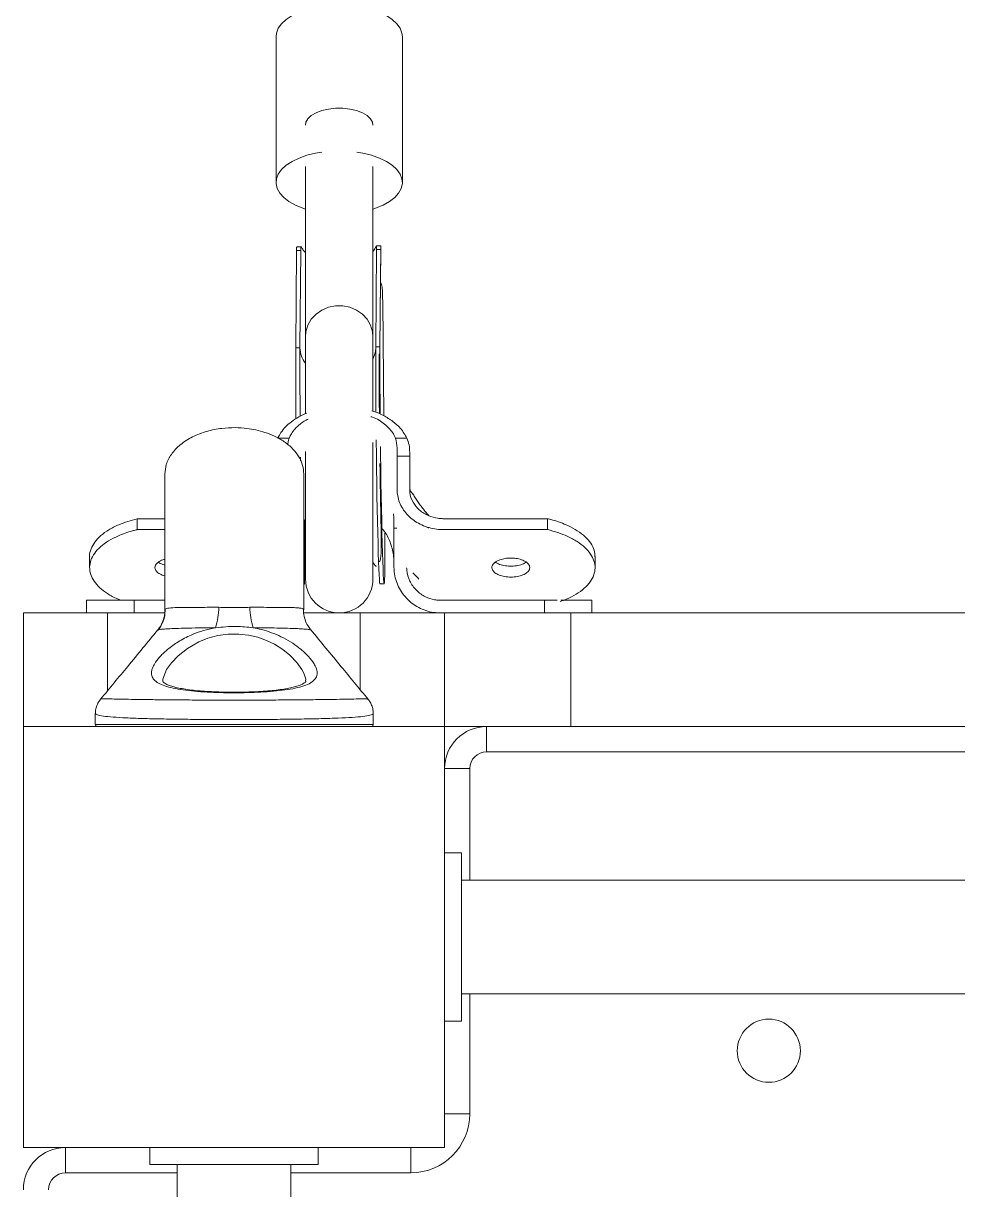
# Model space of a CAD drawing. Header units: millimetres. Extents: x -8092 to 6423, y -6886 to 5604.
# Drawn here: x -520.4 to -298.6, y 2302.2 to 2579.3 of the extents above; entities that cross this region are included whole.
import ezdxf

# ---------------------------------------------------------------- set-up
doc = ezdxf.new("R2010")
doc.units = ezdxf.units.MM
doc.layers.add('DIKOM_ОБЪЕКТ', color=7, linetype='Continuous')

msp = doc.modelspace()

# ---------------------------------------------------------------- linework, layer by layer
at = {"layer": 'DIKOM_ОБЪЕКТ', "color": 7, "linetype": 'Continuous', "lineweight": 15}
for p, q in [((-460.405, 2576.088), (-460.405, 2541.477)), ((-430.405, 2541.477), (-430.405, 2576.088)), ((-453.405, 2545.257), (-453.405, 2504.839)), ((-437.405, 2504.839), (-437.405, 2545.257)), ((-455.725, 2502.166), (-455.54, 2525.292)), ((-454.54, 2525.305), (-455.54, 2525.292)), ((-454.462, 2526.2), (-455.461, 2526.188)), ((-454.725, 2502.179), (-454.54, 2525.305)), ((-436.728, 2502.412), (-436.544, 2525.537)), ((-435.554, 2526.445), (-436.568, 2526.432)), ((-435.544, 2525.55), (-436.544, 2525.537)), ((-435.729, 2502.425), (-435.544, 2525.55)), ((-435.727, 2502.219), (-435.535, 2526.21)), ((-434.783, 2486.029), (-435.078, 2513.021)), ((-453.405, 2504.839), (-453.405, 2486.609)), ((-437.405, 2487.174), (-437.405, 2504.839)), ((-454.725, 2502.179), (-455.725, 2502.166)), ((-436.731, 2502.05), (-436.886, 2500.913)), ((-435.729, 2502.425), (-436.728, 2502.412)), ((-435.727, 2502.219), (-435.729, 2502.425)), ((-459.991, 2480.72), (-457.273, 2480.72)), ((-437.405, 2447.232), (-437.405, 2479.722)), ((-432.044, 2480.72), (-429.326, 2480.72)), ((-453.405, 2477.546), (-453.405, 2447.232)), ((-454.568, 2475.345), (-454.581, 2476.257)), ((-431.659, 2476.441), (-431.659, 2469.399)), ((-428.659, 2476.441), (-431.659, 2476.441)), ((-428.659, 2469.399), (-428.659, 2476.441)), ((-431.659, 2469.399), (-431.659, 2468.533)), ((-428.659, 2468.533), (-428.659, 2469.399)), ((-493.376, 2459.016), (-493.376, 2461.611)), ((-493.376, 2461.611), (-486.812, 2461.611)), ((-453.812, 2461.095), (-453.405, 2461.395)), ((-395.941, 2461.611), (-420.644, 2461.611)), ((-395.941, 2459.016), (-395.941, 2461.611)), ((-486.812, 2459.016), (-493.376, 2459.016)), ((-432.405, 2459.371), (-432.405, 2451.232)), ((-431.698, 2459.371), (-432.405, 2459.371)), ((-420.659, 2459.016), (-395.941, 2459.016)), ((-504.658, 2452.588), (-504.658, 2449.992)), ((-384.659, 2449.992), (-384.659, 2452.588)), ((-432.405, 2451.232), (-432.405, 2450.232)), ((-435.74, 2446.103), (-434.74, 2446.116)), ((-500.127, 2442.233), (-505.405, 2442.233)), ((-505.405, 2442.233), (-505.405, 2439.233)), ((-497.252, 2442.233), (-499.771, 2442.232)), ((-496.91, 2442.232), (-498.182, 2442.232)), ((-494.123, 2439.233), (-494.123, 2442.233)), ((-494.123, 2442.233), (-486.812, 2442.233)), ((-487.801, 2442.233), (-489.358, 2442.233)), ((-396.687, 2442.233), (-421.391, 2442.233)), ((-401.174, 2442.233), (-402.726, 2442.233)), ((-396.687, 2439.233), (-396.687, 2442.233)), ((-392.094, 2442.233), (-385.426, 2442.233)), ((-385.405, 2439.233), (-385.405, 2442.233)), ((-520.405, 2412.233), (-520.405, 2439.233)), ((-500.405, 2439.233), (-520.405, 2439.233)), ((-486.8, 2439.233), (-500.405, 2439.233)), ((-500.405, 2420.745), (-500.405, 2439.233)), ((-453.936, 2439.994), (-453.933, 2439.951)), ((-440.405, 2439.233), (-453.859, 2439.233)), ((-420.405, 2439.233), (-440.405, 2439.233)), ((-440.405, 2420.979), (-440.405, 2439.233)), ((-420.405, 2412.233), (-420.405, 2439.233)), ((-390.405, 2439.233), (-420.405, 2439.233)), ((-390.405, 2412.233), (-390.405, 2439.233)), ((249.595, 2439.233), (-390.405, 2439.233)), ((-452.219, 2435.198), (-452.261, 2435.208)), ((-503.312, 2415.358), (-503.312, 2412.733)), ((-437.312, 2412.733), (-437.312, 2415.362)), ((-437.312, 2415.362), (-437.312, 2415.362)), ((-520.405, 2412.233), (-520.405, 2312.232)), ((-420.405, 2412.233), (-520.405, 2412.233)), ((-503.312, 2412.733), (-470.312, 2412.733)), ((-470.312, 2412.733), (-437.312, 2412.733)), ((-390.405, 2412.233), (-420.405, 2412.233)), ((-420.405, 2312.232), (-420.405, 2412.233)), ((-410.405, 2406.233), (-410.405, 2412.233)), ((249.595, 2412.233), (-390.405, 2412.233)), ((269.595, 2406.233), (-410.405, 2406.233)), ((-414.405, 2402.233), (-420.405, 2402.233)), ((-414.405, 2402.233), (-414.405, 2375.733)), ((-420.405, 2382.233), (-416.405, 2382.233)), ((-416.405, 2342.232), (-416.405, 2382.233)), ((275.595, 2375.733), (-416.405, 2375.733)), ((275.595, 2375.732), (-416.405, 2375.732)), ((-416.405, 2348.732), (275.595, 2348.732)), ((-414.405, 2348.732), (-414.405, 2320.233)), ((-420.405, 2342.232), (-416.405, 2342.232)), ((-414.405, 2320.233), (-420.405, 2320.233)), ((-520.405, 2312.232), (-420.405, 2312.232)), ((-510.405, 2306.232), (-510.405, 2312.232)), ((-490.405, 2312.232), (-490.405, 2308.232)), ((-450.405, 2312.232), (-450.405, 2308.232)), ((-428.405, 2306.232), (-428.405, 2312.232)), ((-490.405, 2308.232), (-450.405, 2308.232)), ((-483.905, 2308.232), (-483.905, 1616.232)), ((-456.905, 1616.232), (-456.905, 2308.232)), ((-483.905, 2306.232), (-510.405, 2306.232)), ((-428.405, 2306.232), (-456.905, 2306.232))]:
    msp.add_line(p, q, dxfattribs=at)
at = {"layer": 'DIKOM_ОБЪЕКТ', "color": 7, "linetype": 'Continuous', "lineweight": 15, "flags": 128}
for points in [[(-460.405, 2576.088), (-460.306, 2576.951), (-459.869, 2578.081), (-459.093, 2579.164), (-457.996, 2580.176), (-456.603, 2581.091), (-454.949, 2581.89), (-453.07, 2582.552), (-451.012, 2583.063), (-448.823, 2583.41), (-446.553, 2583.586), (-444.257, 2583.586), (-441.987, 2583.41), (-439.798, 2583.063), (-437.74, 2582.552), (-435.862, 2581.89), (-434.207, 2581.091), (-432.815, 2580.176), (-431.718, 2579.164), (-430.941, 2578.081), (-430.504, 2576.951), (-430.405, 2576.088)], [(-453.405, 2555.107), (-453.3, 2555.756), (-452.837, 2556.591), (-452.027, 2557.357), (-450.907, 2558.019), (-449.53, 2558.543), (-447.96, 2558.907), (-446.27, 2559.094), (-444.54, 2559.094), (-442.851, 2558.907), (-441.281, 2558.543), (-439.904, 2558.019), (-438.784, 2557.357), (-437.973, 2556.591), (-437.511, 2555.756), (-437.405, 2555.107)], [(-453.405, 2535.117), (-454.035, 2535.327), (-455.807, 2536.06), (-457.335, 2536.919), (-458.583, 2537.885), (-459.522, 2538.936), (-460.131, 2540.046), (-460.394, 2541.189), (-460.306, 2542.34), (-459.869, 2543.47), (-459.093, 2544.553), (-457.996, 2545.565), (-456.603, 2546.48), (-454.949, 2547.279), (-453.07, 2547.941), (-451.012, 2548.452), (-449.553, 2548.704)], [(-441.257, 2548.704), (-439.798, 2548.452), (-437.74, 2547.941), (-435.862, 2547.279), (-434.207, 2546.48), (-432.815, 2545.565), (-431.718, 2544.553), (-430.941, 2543.47), (-430.504, 2542.34), (-430.416, 2541.189), (-430.68, 2540.046), (-431.288, 2538.936), (-432.227, 2537.885), (-433.476, 2536.919), (-435.004, 2536.06), (-436.775, 2535.327), (-437.405, 2535.117)], [(-453.405, 2504.839), (-453.3, 2506.03), (-452.837, 2507.564), (-452.027, 2508.97), (-450.907, 2510.183), (-449.53, 2511.146), (-447.96, 2511.815), (-446.27, 2512.157), (-444.54, 2512.157), (-442.851, 2511.815), (-441.281, 2511.146), (-439.904, 2510.183), (-438.784, 2508.97), (-437.973, 2507.564), (-437.511, 2506.03), (-437.405, 2504.839)], [(-455.681, 2485.411), (-455.69, 2486.37), (-455.712, 2489.473), (-455.729, 2492.431), (-455.738, 2495.21), (-455.741, 2497.778), (-455.736, 2500.106), (-455.725, 2502.166)], [(-454.686, 2485.972), (-454.69, 2486.383), (-454.713, 2489.486), (-454.729, 2492.444), (-454.738, 2495.223), (-454.741, 2497.791), (-454.736, 2500.119), (-454.725, 2502.179)], [(-436.696, 2486.911), (-436.716, 2489.719), (-436.732, 2492.677), (-436.742, 2495.456), (-436.744, 2498.024), (-436.74, 2500.351), (-436.728, 2502.412)], [(-435.692, 2486.486), (-435.693, 2486.629), (-435.716, 2489.732), (-435.732, 2492.69), (-435.742, 2495.469), (-435.744, 2498.037), (-435.74, 2500.364), (-435.729, 2502.425)], [(-436.886, 2500.913), (-436.89, 2500.898), (-437.405, 2499.507)], [(-435.74, 2446.103), (-435.768, 2446.158), (-435.82, 2446.534), (-435.877, 2447.26), (-435.937, 2448.33), (-435.999, 2449.73), (-436.062, 2451.445), (-436.127, 2453.454), (-436.191, 2455.736), (-436.256, 2458.263), (-436.318, 2461.006), (-436.379, 2463.934), (-436.437, 2467.014), (-436.492, 2470.209), (-436.542, 2473.483), (-436.588, 2476.799), (-436.629, 2480.119), (-436.631, 2480.331)], [(-434.539, 2458.195), (-434.539, 2457.982), (-434.538, 2455.481), (-434.545, 2453.229), (-434.558, 2451.251), (-434.578, 2449.571), (-434.604, 2448.207), (-434.637, 2447.175), (-434.675, 2446.487), (-434.719, 2446.151), (-434.768, 2446.171), (-434.821, 2446.546), (-434.877, 2447.273), (-434.937, 2448.343), (-434.999, 2449.743), (-435.062, 2451.458), (-435.127, 2453.468), (-435.192, 2455.749), (-435.256, 2458.275), (-435.318, 2461.019), (-435.379, 2463.947), (-435.437, 2467.026), (-435.492, 2470.222), (-435.542, 2473.496), (-435.588, 2476.812), (-435.613, 2478.736)], [(-453.546, 2461.255), (-453.542, 2460.457), (-453.535, 2457.736), (-453.534, 2455.235), (-453.541, 2452.983), (-453.554, 2451.005), (-453.574, 2449.325), (-453.601, 2447.961), (-453.633, 2446.929), (-453.672, 2446.241), (-453.716, 2445.905), (-453.764, 2445.925), (-453.81, 2446.234)], [(-453.374, 2423.118), (-453.342, 2423.528), (-453.771, 2424.937), (-454.248, 2425.826), (-455.464, 2427.484), (-457.124, 2429.177), (-458.799, 2430.524), (-460.756, 2431.766), (-462.658, 2432.691), (-464.749, 2433.438), (-466.925, 2433.942), (-469.2, 2434.203), (-471.747, 2434.18), (-474.241, 2433.84), (-476.6, 2433.206), (-478.764, 2432.332), (-481.454, 2430.781), (-483.665, 2429.024), (-485.252, 2427.372), (-486.416, 2425.758), (-487.284, 2423.523), (-487.284, 2423.523)]]:
    msp.add_lwpolyline(points, dxfattribs=at)
at = {"layer": 'DIKOM_ОБЪЕКТ', "color": 7, "linetype": 'Continuous', "lineweight": 15}
msp.add_circle((-343.405, 2335.232), 7.5, dxfattribs=at)
for centre, radius, start, end in [((-448.381, 2502.402), 6.348, 182.01832, 217.67889), ((-445.405, 2447.232), 8, 180, 0), ((-493.749, 2441.174), 19.762, 343.91502, 358.21253), ((-446.904, 2441.179), 19.732, 181.80057, 196.12347), ((-502.812, 2412.732), 0.5, 180, 270), ((-437.812, 2412.732), 0.5, 270, 0), ((-410.405, 2402.232), 10, 90, 180), ((-410.405, 2402.232), 4, 90, 180), ((-428.405, 2320.232), 14, 270, 0), ((-510.405, 2302.232), 10, 90, 180), ((-510.405, 2302.232), 4, 90, 180)]:
    msp.add_arc(centre, radius, start, end, dxfattribs=at)
for points, knots in [([(-455.54, 2525.292), (-455.54, 2525.579), (-455.54, 2526.098), (-455.485, 2526.13), (-455.46, 2526.144)], [0, 0, 0, 0, 0.5535995, 1, 1, 1, 1]), ([(-453.405, 2524.722), (-453.532, 2524.886), (-453.935, 2525.406), (-454.277, 2525.997), (-454.485, 2526.279), (-454.532, 2526.082), (-454.537, 2525.562), (-454.54, 2525.305)], [0, 0, 0, 0, 0.1070565, 0.3398836, 0.5580705, 0.781169, 1, 1, 1, 1]), ([(-436.544, 2525.537), (-436.539, 2525.812), (-436.531, 2526.362), (-436.543, 2526.513), (-436.741, 2526.125), (-437.042, 2525.534), (-437.346, 2525.107), (-437.405, 2525.024)], [0, 0, 0, 0, 0.24101521, 0.4821118, 0.71994799, 0.94604727, 1, 1, 1, 1]), ([(-435.554, 2526.443), (-435.546, 2526.4), (-435.529, 2526.318), (-435.539, 2525.798), (-435.544, 2525.55)], [0, 0, 0, 0, 0.52497, 1, 1, 1, 1]), ([(-435.078, 2513.021), (-435.083, 2513.586), (-435.094, 2514.716), (-435.173, 2516.283), (-435.308, 2517.357), (-435.542, 2517.705), (-435.603, 2517.795)], [0, 0, 0, 0, 0.3001459, 0.600405, 0.8973545, 1, 1, 1, 1]), ([(-435.867, 2486.514), (-435.874, 2487.299), (-435.89, 2489.196), (-435.905, 2492.073), (-435.915, 2495.184), (-435.916, 2498.197), (-435.907, 2499.892), (-435.902, 2500.765)], [0, 0, 0, 0, 0.1369351, 0.331107, 0.5396868, 0.762655, 1, 1, 1, 1]), ([(-459.991, 2480.72), (-459.821, 2481.059), (-459.161, 2482.371), (-457.634, 2484.042), (-455.493, 2485.535), (-454.098, 2486.325), (-453.236, 2486.634), (-453.071, 2486.693)], [0, 0, 0, 0, 0.1333155, 0.5166934, 0.7326133, 0.948642, 1, 1, 1, 1]), ([(-452.789, 2485.229), (-452.934, 2485.164), (-453.787, 2484.78), (-455.343, 2483.607), (-456.681, 2482.091), (-457.161, 2480.981), (-457.273, 2480.72)], [0, 0, 0, 0, 0.0666667, 0.3931977, 0.8576179, 1, 1, 1, 1]), ([(-432.044, 2480.72), (-432.253, 2481.172), (-432.823, 2482.405), (-434.633, 2484.163), (-436.492, 2485.45), (-437.754, 2485.798), (-437.889, 2485.836)], [0, 0, 0, 0, 0.2048525, 0.5594488, 0.9526506, 1, 1, 1, 1]), ([(-437.664, 2487.219), (-437.52, 2487.179), (-436.535, 2486.911), (-434.806, 2486.107), (-432.617, 2484.767), (-430.613, 2482.982), (-429.778, 2481.514), (-429.326, 2480.72)], [0, 0, 0, 0, 0.03748888, 0.25606655, 0.49011541, 0.72396239, 1, 1, 1, 1]), ([(-453.812, 2472.232), (-453.867, 2472.907), (-453.983, 2474.325), (-454.928, 2476.388), (-456.428, 2478.308), (-458.415, 2479.947), (-460.664, 2481.223), (-462.942, 2482.121), (-465.161, 2482.719), (-467.506, 2483.114), (-470.226, 2483.292), (-473.413, 2483.117), (-476.853, 2482.436), (-480.213, 2481.165), (-483.132, 2479.334), (-485.278, 2477.09), (-486.583, 2474.664), (-486.74, 2473.003), (-486.812, 2472.232)], [0, 0, 0, 0, 0.0463336, 0.0973755, 0.1534103, 0.2131333, 0.2735552, 0.3308293, 0.3813376, 0.4315809, 0.4944341, 0.5687132, 0.6508229, 0.7350014, 0.8148913, 0.8859752, 0.9471371, 1, 1, 1, 1]), ([(-457.273, 2480.72), (-457.296, 2480.657), (-457.412, 2480.344), (-457.568, 2479.835), (-457.583, 2479.357), (-457.59, 2479.157)], [0, 0, 0, 0, 0.1267788, 0.6347299, 1, 1, 1, 1]), ([(-431.659, 2476.441), (-431.658, 2476.514), (-431.658, 2476.881), (-431.663, 2477.532), (-431.627, 2478.929), (-431.866, 2479.956), (-432.044, 2480.72)], [0, 0, 0, 0, 0.0484288, 0.2422516, 0.4360781, 1, 1, 1, 1]), ([(-429.326, 2480.72), (-429.131, 2480.203), (-428.734, 2479.151), (-428.684, 2477.969), (-428.659, 2477.368)], [0, 0, 0, 0, 0.4916046, 1, 1, 1, 1]), ([(-428.659, 2477.365), (-428.659, 2477.287), (-428.659, 2476.982), (-428.659, 2476.672), (-428.659, 2476.441)], [0, 0, 0, 0, 0.2563692, 1, 1, 1, 1]), ([(-435.879, 2451.405), (-435.852, 2451.409), (-435.752, 2451.423), (-435.629, 2451.846), (-435.478, 2452.764), (-435.414, 2454.531), (-435.408, 2456.726), (-435.448, 2459.247), (-435.514, 2461.96), (-435.587, 2465.609), (-435.65, 2469.173), (-435.703, 2472.539), (-435.724, 2473.947), (-435.735, 2474.688)], [0, 0, 0, 0, 0.0226941, 0.0837534, 0.2020004, 0.3145047, 0.4205026, 0.5193674, 0.6126447, 0.7034821, 0.8777283, 0.9356682, 1, 1, 1, 1]), ([(-486.812, 2472.232), (-486.812, 2472.153), (-486.812, 2472), (-486.812, 2470.856), (-486.812, 2469.248), (-486.812, 2467.299), (-486.812, 2465.176), (-486.812, 2463), (-486.812, 2460.879), (-486.812, 2458.886), (-486.812, 2457.075), (-486.812, 2455.319), (-486.812, 2453.356), (-486.812, 2450.556), (-486.812, 2446.587), (-486.812, 2442.882), (-486.812, 2440.433), (-486.812, 2439.949)], [0, 0, 0, 0, 0.1166721, 0.2239525, 0.320995, 0.4076134, 0.4839824, 0.5505597, 0.6080092, 0.6569859, 0.6981211, 0.7322405, 0.7704945, 0.8180802, 0.8934738, 0.9789775, 1, 1, 1, 1]), ([(-453.812, 2439.952), (-453.812, 2440.434), (-453.812, 2442.883), (-453.812, 2446.588), (-453.812, 2450.819), (-453.812, 2453.971), (-453.812, 2456.536), (-453.812, 2458.723), (-453.812, 2460.879), (-453.812, 2463), (-453.812, 2465.176), (-453.812, 2467.299), (-453.812, 2469.248), (-453.812, 2470.856), (-453.812, 2472), (-453.812, 2472.153), (-453.812, 2472.232)], [0, 0, 0, 0, 0.0209888, 0.1064965, 0.1818936, 0.2433277, 0.2897711, 0.3429833, 0.3919623, 0.4494145, 0.5159949, 0.5923675, 0.6789899, 0.776037, 0.8833225, 1, 1, 1, 1]), ([(-431.659, 2468.533), (-431.658, 2468.46), (-431.655, 2468.092), (-431.537, 2466.661), (-430.738, 2464.283), (-428.542, 2461.637), (-425.461, 2459.773), (-422.659, 2459.071), (-421.042, 2459.026), (-420.659, 2459.016)], [0, 0, 0, 0, 0.0148136, 0.0741094, 0.288784, 0.5034581, 0.7180395, 0.9330871, 1, 1, 1, 1]), ([(-420.644, 2461.611), (-420.736, 2461.612), (-421.198, 2461.615), (-422.403, 2461.726), (-424.342, 2462.263), (-426.447, 2463.564), (-428.015, 2465.5), (-428.61, 2467.267), (-428.649, 2468.287), (-428.659, 2468.533)], [0, 0, 0, 0, 0.02208202, 0.11061967, 0.2890144, 0.50289031, 0.71772005, 0.93183868, 1, 1, 1, 1]), ([(-424.085, 2462.333), (-424.097, 2462.345), (-424.132, 2462.381), (-424.254, 2462.505), (-424.45, 2462.713), (-424.859, 2463.174), (-425.451, 2463.885), (-426.392, 2465.115), (-427.194, 2466.427), (-427.921, 2467.481), (-428.334, 2467.999), (-428.5, 2468.301), (-428.559, 2468.439), (-428.584, 2468.496), (-428.6, 2468.521), (-428.612, 2468.536), (-428.622, 2468.546), (-428.623, 2468.537), (-428.623, 2468.535)], [0, 0, 0, 0, 0.0106383, 0.0321149, 0.0780044, 0.1308877, 0.2672969, 0.4218426, 0.7120528, 0.842071, 0.9205504, 0.9573956, 0.9707089, 0.9806226, 0.9847434, 0.9887655, 0.9976603, 1, 1, 1, 1]), ([(-504.638, 2452.589), (-504.644, 2452.634), (-504.737, 2453.249), (-504.381, 2454.424), (-503.526, 2456.067), (-502.09, 2457.599), (-500.153, 2458.996), (-497.381, 2460.45), (-494.883, 2461.175), (-493.376, 2461.611)], [0, 0, 0, 0, 0.0122286, 0.1650876, 0.313635, 0.4664969, 0.6150445, 0.7679004, 1, 1, 1, 1]), ([(-432.405, 2459.371), (-432.405, 2459.456), (-432.405, 2459.881), (-432.415, 2460.644), (-432.37, 2461.687), (-432.486, 2462.372), (-432.545, 2462.725)], [0, 0, 0, 0, 0.0754795, 0.3777041, 0.679871, 1, 1, 1, 1]), ([(-395.941, 2461.611), (-395.858, 2461.591), (-395.444, 2461.489), (-393.728, 2461.027), (-391.314, 2460.142), (-388.777, 2458.759), (-386.94, 2457.342), (-385.605, 2455.776), (-384.793, 2454.179), (-384.716, 2453.097), (-384.679, 2452.587)], [0, 0, 0, 0, 0.0123764, 0.06189, 0.2611062, 0.4096059, 0.5624156, 0.7109171, 0.8637219, 1, 1, 1, 1]), ([(-493.376, 2459.016), (-493.453, 2458.997), (-493.834, 2458.903), (-495.415, 2458.481), (-497.728, 2457.658), (-500.247, 2456.349), (-502.147, 2454.954), (-503.566, 2453.404), (-504.437, 2451.772), (-504.753, 2450.074), (-504.498, 2448.389), (-503.674, 2446.736), (-502.325, 2445.186), (-500.44, 2443.771), (-498.709, 2442.787), (-497.526, 2442.337), (-497.251, 2442.232)], [0, 0, 0, 0, 0.0063536, 0.0317766, 0.1339727, 0.2167936, 0.3020144, 0.3848349, 0.4700564, 0.5528746, 0.6380967, 0.7209155, 0.8061378, 0.8889576, 0.9741785, 1, 1, 1, 1]), ([(-435.457, 2459.482), (-435.207, 2459.212), (-434.292, 2458.22), (-433.226, 2456.037), (-432.536, 2453.555), (-432.408, 2451.9), (-432.405, 2451.287), (-432.405, 2451.219)], [0, 0, 0, 0, 0.122341, 0.4489702, 0.7956592, 0.9771055, 1, 1, 1, 1]), ([(-425.526, 2459.998), (-424.989, 2459.756), (-424.315, 2459.452), (-424.162, 2459.451), (-424.131, 2459.45)], [0, 0, 0, 0, 0.7977505, 1, 1, 1, 1]), ([(-392.913, 2441.941), (-392.421, 2442.106), (-391.007, 2442.579), (-389.084, 2443.645), (-387.166, 2445.028), (-385.752, 2446.581), (-384.879, 2448.212), (-384.564, 2449.91), (-384.819, 2451.595), (-385.643, 2453.249), (-386.996, 2454.796), (-388.864, 2456.221), (-391.049, 2457.39), (-393.43, 2458.34), (-395.098, 2458.789), (-395.941, 2459.016)], [0, 0, 0, 0, 0.04301, 0.1237583, 0.206847, 0.287594, 0.3706819, 0.4514294, 0.534519, 0.6152669, 0.6983561, 0.7791033, 0.862192, 0.9304003, 1, 1, 1, 1]), ([(-486.812, 2451.94), (-486.972, 2451.904), (-487.595, 2451.766), (-488.405, 2451.301), (-489.077, 2450.616), (-489.235, 2449.844), (-488.878, 2449.097), (-488.065, 2448.437), (-487.228, 2448.154), (-486.812, 2448.013)], [0, 0, 0, 0, 0.05469131, 0.21261093, 0.37052234, 0.52844061, 0.68634579, 0.84425899, 1, 1, 1, 1]), ([(-404.659, 2452.249), (-404.743, 2452.248), (-405.17, 2452.245), (-406.096, 2452.165), (-407.333, 2451.865), (-408.415, 2451.313), (-409.074, 2450.613), (-409.235, 2449.846), (-408.881, 2449.095), (-408.05, 2448.447), (-406.837, 2447.973), (-405.378, 2447.724), (-403.838, 2447.729), (-402.391, 2447.992), (-401.199, 2448.482), (-400.397, 2449.141), (-400.076, 2449.897), (-400.272, 2450.662), (-400.962, 2451.353), (-402.068, 2451.886), (-403.366, 2452.197), (-404.264, 2452.233), (-404.659, 2452.249)], [0, 0, 0, 0, 0.0090578, 0.0455085, 0.0991882, 0.1528705, 0.2065548, 0.2602337, 0.3139173, 0.3675994, 0.4212826, 0.4749637, 0.5286455, 0.5823268, 0.6360096, 0.6896898, 0.7433725, 0.7970547, 0.850741, 0.904423, 0.9581051, 1, 1, 1, 1]), ([(-486.812, 2450.621), (-486.868, 2450.632), (-487.396, 2450.731), (-487.95, 2450.979), (-488.248, 2451.253), (-488.305, 2451.306)], [0, 0, 0, 0, 0.08821, 0.8243722, 1, 1, 1, 1]), ([(-437.405, 2451.227), (-437.298, 2451.081), (-436.917, 2450.559), (-436.711, 2450.288), (-436.593, 2450.305), (-436.537, 2450.313)], [0, 0, 0, 0, 0.1696479, 0.6063713, 1, 1, 1, 1]), ([(-432.405, 2450.232), (-432.405, 2450.147), (-432.401, 2449.722), (-432.284, 2448.069), (-431.484, 2445.321), (-429.289, 2442.262), (-426.208, 2440.108), (-423.406, 2439.297), (-421.789, 2439.245), (-421.405, 2439.233)], [0, 0, 0, 0, 0.0148125, 0.0741052, 0.2887762, 0.5034563, 0.7180416, 0.9330871, 1, 1, 1, 1]), ([(-421.391, 2442.233), (-421.483, 2442.233), (-421.945, 2442.238), (-423.15, 2442.364), (-425.088, 2442.986), (-427.195, 2444.49), (-428.757, 2446.727), (-429.341, 2448.675), (-429.383, 2449.759), (-429.39, 2449.95)], [0, 0, 0, 0, 0.022595, 0.1131772, 0.2957034, 0.5145123, 0.7343027, 0.9533818, 1, 1, 1, 1]), ([(-401.02, 2451.315), (-401.141, 2451.216), (-401.526, 2450.9), (-402.597, 2450.542), (-404.047, 2450.307), (-405.598, 2450.335), (-407.003, 2450.628), (-407.951, 2450.98), (-408.248, 2451.255), (-408.305, 2451.308)], [0, 0, 0, 0, 0.0804555, 0.2559985, 0.4315418, 0.6070879, 0.7826314, 0.9581788, 1, 1, 1, 1]), ([(-426.463, 2447.277), (-426.783, 2447.607), (-427.263, 2448.101), (-427.733, 2448.572), (-427.89, 2448.729)], [0, 0, 0, 0, 0.665914, 1, 1, 1, 1]), ([(-505.384, 2442.233), (-505.391, 2442.233), (-505.483, 2442.233), (-505.127, 2442.233), (-504.273, 2442.232), (-502.837, 2442.232), (-500.9, 2442.232), (-498.127, 2442.232), (-495.629, 2442.232), (-494.123, 2442.233)], [0, 0, 0, 0, 0.0122964, 0.1651419, 0.313683, 0.4665299, 0.6150706, 0.7679178, 1, 1, 1, 1]), ([(-497.132, 2442.233), (-497.748, 2442.233), (-498.96, 2442.232), (-499.742, 2442.232), (-500.127, 2442.233)], [0, 0, 0, 0, 0.5079484, 1, 1, 1, 1]), ([(-396.687, 2442.233), (-396.605, 2442.233), (-396.191, 2442.233), (-395.12, 2442.233), (-394.253, 2442.232), (-393.675, 2442.232)], [0, 0, 0, 0, 0.0768765, 0.3844917, 1, 1, 1, 1]), ([(-392.793, 2442.232), (-392.479, 2442.232), (-391.255, 2442.232), (-389.545, 2442.232), (-387.681, 2442.232), (-386.353, 2442.232), (-385.54, 2442.233), (-385.462, 2442.233), (-385.426, 2442.233)], [0, 0, 0, 0, 0.0648963, 0.2528478, 0.4462524, 0.6342037, 0.8276058, 1, 1, 1, 1]), ([(-388.509, 2442.232), (-389.423, 2442.232), (-390.618, 2442.232), (-391.814, 2442.232), (-392.095, 2442.232)], [0, 0, 0, 0, 0.764981, 1, 1, 1, 1]), ([(-503.149, 2439.233), (-503.53, 2439.233), (-504.421, 2439.233), (-505.133, 2439.233), (-505.488, 2439.233), (-505.395, 2439.233), (-505.389, 2439.233)], [0, 0, 0, 0, 0.268828, 0.6291879, 0.979397, 1, 1, 1, 1]), ([(-486.779, 2440.003), (-486.788, 2439.603), (-486.807, 2438.679), (-487.222, 2437.28), (-487.812, 2436.049), (-488.295, 2435.459), (-488.488, 2435.224)], [0, 0, 0, 0, 0.2292939, 0.52889221, 0.81277028, 1, 1, 1, 1]), ([(-486.758, 2439.935), (-486.767, 2439.494), (-486.786, 2438.544), (-487.183, 2437.181), (-487.753, 2435.99), (-488.202, 2435.422), (-488.405, 2435.166)], [0, 0, 0, 0, 0.2408847, 0.5188735, 0.7822161, 1, 1, 1, 1]), ([(-486.744, 2439.933), (-486.726, 2440.035), (-486.684, 2440.263), (-485.427, 2440.452), (-483.542, 2440.517), (-481.382, 2440.538), (-479.222, 2440.547), (-476.752, 2440.554), (-474.915, 2440.557), (-473.996, 2440.558)], [0, 0, 0, 0, 0.1244018, 0.2793045, 0.4648459, 0.58566, 0.7065839, 0.8532439, 1, 1, 1, 1]), ([(-473.996, 2440.558), (-472.787, 2440.535), (-470.33, 2440.489), (-467.873, 2440.535), (-466.626, 2440.559)], [0, 0, 0, 0, 0.4924383, 1, 1, 1, 1]), ([(-466.626, 2440.559), (-465.727, 2440.558), (-463.958, 2440.555), (-461.444, 2440.549), (-459.422, 2440.54), (-457.74, 2440.524), (-456.382, 2440.498), (-455.208, 2440.441), (-454.401, 2440.332), (-453.875, 2440.195), (-453.918, 2440.054), (-453.936, 2439.994)], [0, 0, 0, 0, 0.1468286, 0.2888268, 0.4306969, 0.5172892, 0.6270552, 0.7366992, 0.8332728, 0.9297371, 1, 1, 1, 1]), ([(-452.188, 2435.269), (-452.426, 2435.57), (-452.971, 2436.258), (-453.559, 2437.626), (-453.887, 2438.947), (-453.874, 2439.73), (-453.87, 2439.995)], [0, 0, 0, 0, 0.23761, 0.543707, 0.845063, 1, 1, 1, 1]), ([(-453.835, 2439.937), (-453.825, 2439.942), (-453.806, 2439.952), (-453.82, 2439.959), (-453.826, 2439.962)], [0, 0, 0, 0, 0.563812, 1, 1, 1, 1]), ([(-393.815, 2439.233), (-393.945, 2439.233), (-394.82, 2439.233), (-395.828, 2439.233), (-396.687, 2439.233)], [0, 0, 0, 0, 0.14787414, 1, 1, 1, 1]), ([(-488.478, 2435.2), (-490.832, 2432.338), (-495.221, 2427.002), (-499.902, 2421.35), (-502.073, 2418.73)], [0, 0, 0, 0, 0.53632, 1, 1, 1, 1]), ([(-465.859, 2435.699), (-465.192, 2435.568), (-463.67, 2435.267), (-461.429, 2434.556), (-459.098, 2433.57), (-456.906, 2432.355), (-454.813, 2430.889), (-452.983, 2429.256), (-451.775, 2427.815), (-450.968, 2426.479), (-450.557, 2425.259), (-450.698, 2424.045), (-451.472, 2423.023), (-452.818, 2422.219), (-454.688, 2421.583), (-456.939, 2421.105), (-459.574, 2420.741), (-462.457, 2420.485), (-465.575, 2420.32), (-468.784, 2420.241), (-472.06, 2420.243), (-475.254, 2420.326), (-478.339, 2420.496), (-481.176, 2420.754), (-483.739, 2421.114), (-485.916, 2421.579), (-487.687, 2422.175), (-488.981, 2422.903), (-489.785, 2423.794), (-490.009, 2424.619), (-489.965, 2425.472), (-489.718, 2426.332), (-489, 2427.613), (-487.76, 2429.125), (-485.857, 2430.865), (-483.338, 2432.624), (-480.512, 2434.059), (-477.628, 2435.083), (-475.771, 2435.523), (-474.792, 2435.693), (-474.76, 2435.699)], [0, 0, 0, 0, 0.0178172, 0.0406122, 0.0638765, 0.0899598, 0.1165605, 0.1477736, 0.1798455, 0.1976934, 0.2279104, 0.2591195, 0.2888937, 0.3196861, 0.3477183, 0.3765963, 0.404006, 0.4321998, 0.4594048, 0.4873734, 0.5144917, 0.5423651, 0.5694306, 0.5972478, 0.6242666, 0.6520364, 0.6790474, 0.7068122, 0.7340087, 0.7619684, 0.7716653, 0.7950571, 0.8188846, 0.8493414, 0.8806259, 0.9145787, 0.9496818, 0.9741135, 0.9991565, 1, 1, 1, 1]), ([(-474.76, 2435.699), (-475.86, 2435.691), (-478.084, 2435.676), (-481.036, 2435.631), (-483.596, 2435.567), (-485.507, 2435.489), (-486.925, 2435.399), (-488.115, 2435.286), (-488.336, 2435.228), (-488.472, 2435.193)], [0, 0, 0, 0, 0.1682715, 0.3405404, 0.478421, 0.620373, 0.7239201, 0.83081, 1, 1, 1, 1]), ([(-465.859, 2435.699), (-467.189, 2435.843), (-470.151, 2436.164), (-473.123, 2435.864), (-474.76, 2435.699)], [0, 0, 0, 0, 0.44886195, 1, 1, 1, 1]), ([(-452.261, 2435.208), (-452.301, 2435.228), (-452.35, 2435.253), (-452.971, 2435.33), (-453.773, 2435.406), (-454.794, 2435.467), (-456.064, 2435.529), (-457.643, 2435.586), (-460.09, 2435.64), (-462.843, 2435.679), (-464.772, 2435.692), (-465.859, 2435.699)], [0, 0, 0, 0, 0.1290664, 0.1631278, 0.2767134, 0.3949848, 0.4084783, 0.5530263, 0.7023047, 0.8323289, 1, 1, 1, 1]), ([(-438.553, 2418.736), (-440.688, 2421.322), (-445.174, 2426.754), (-449.766, 2432.324), (-452.172, 2435.243)], [0, 0, 0, 0, 0.4759244, 1, 1, 1, 1]), ([(-487.284, 2423.523), (-487.31, 2423.38), (-487.337, 2423.235), (-487.311, 2423.108), (-487.31, 2423.105)], [0, 0, 0, 0, 0.9788495, 1, 1, 1, 1]), ([(-487.048, 2422.682), (-487.099, 2422.73), (-487.246, 2422.867), (-487.298, 2422.97), (-487.307, 2423.057), (-487.311, 2423.105)], [0, 0, 0, 0, 0.19854726, 0.56824033, 1, 1, 1, 1]), ([(-453.317, 2423.113), (-453.32, 2423.066), (-453.326, 2422.953), (-453.352, 2422.906), (-453.656, 2422.597), (-454.227, 2422.256), (-455.123, 2421.895), (-456.291, 2421.557), (-457.72, 2421.253), (-459.42, 2420.989), (-461.342, 2420.772), (-463.443, 2420.603), (-465.693, 2420.484), (-468.032, 2420.414), (-470.42, 2420.391), (-472.81, 2420.417), (-475.152, 2420.492), (-477.402, 2420.617), (-479.516, 2420.792), (-481.45, 2421.02), (-483.161, 2421.299), (-484.611, 2421.623), (-485.756, 2421.981), (-486.557, 2422.34), (-486.915, 2422.574), (-487.032, 2422.669), (-487.048, 2422.682)], [0, 0, 0, 0, 0.03674804, 0.08892469, 0.12772917, 0.16888658, 0.20935121, 0.2489536, 0.29103554, 0.33449009, 0.37831538, 0.42328091, 0.46846319, 0.51405501, 0.55977149, 0.60538967, 0.65125825, 0.69658645, 0.741934, 0.78686415, 0.83104077, 0.87483111, 0.91682417, 0.95797651, 0.99412913, 1, 1, 1, 1]), ([(-502.063, 2418.718), (-502.24, 2418.496), (-502.634, 2418.005), (-503.072, 2417.004), (-503.314, 2416.075), (-503.284, 2415.515), (-503.276, 2415.357)], [0, 0, 0, 0, 0.2546728, 0.564312, 0.8772483, 1, 1, 1, 1]), ([(-502.027, 2418.694), (-502.041, 2418.707), (-502.131, 2418.789), (-501.438, 2418.804), (-499.967, 2418.801), (-497.712, 2418.753), (-494.773, 2418.698), (-491.261, 2418.642), (-487.193, 2418.593), (-482.744, 2418.555), (-477.942, 2418.528), (-473.758, 2418.516), (-469.538, 2418.514), (-465.312, 2418.519), (-460.433, 2418.539), (-455.766, 2418.572), (-451.495, 2418.615), (-447.665, 2418.668), (-444.419, 2418.724), (-441.789, 2418.778), (-439.897, 2418.809), (-438.753, 2418.806), (-438.651, 2418.726), (-438.606, 2418.691)], [0, 0, 0, 0, 0.0100493, 0.0650327, 0.116633, 0.169507, 0.2200072, 0.2717795, 0.3217202, 0.3729594, 0.4226152, 0.4735855, 0.4998894, 0.5495102, 0.6004495, 0.6502684, 0.7013981, 0.7516635, 0.8032184, 0.8542918, 0.9066295, 0.959139, 1, 1, 1, 1]), ([(-437.325, 2415.372), (-437.347, 2415.758), (-437.39, 2416.53), (-437.779, 2417.574), (-438.2, 2418.318), (-438.487, 2418.635), (-438.568, 2418.725)], [0, 0, 0, 0, 0.2999777, 0.6007557, 0.8868985, 1, 1, 1, 1]), ([(-437.416, 2415.362), (-437.388, 2415.319), (-437.273, 2415.144), (-438.011, 2414.898), (-439.652, 2414.628), (-442.21, 2414.414), (-445.563, 2414.245), (-449.608, 2414.114), (-454.251, 2414.016), (-459.342, 2413.948), (-464.749, 2413.909), (-469.43, 2413.897), (-474.105, 2413.903), (-478.733, 2413.925), (-483.998, 2413.979), (-488.868, 2414.063), (-493.223, 2414.177), (-496.914, 2414.328), (-499.875, 2414.52), (-501.95, 2414.763), (-503.157, 2415.035), (-503.206, 2415.259), (-503.228, 2415.358)], [0, 0, 0, 0, 0.01728403, 0.07092299, 0.12455586, 0.17818852, 0.23181933, 0.28545012, 0.33908107, 0.39271202, 0.44634392, 0.49997604, 0.52805583, 0.58169886, 0.63534218, 0.68899876, 0.74265548, 0.79635193, 0.85004834, 0.90391767, 0.95778724, 1, 1, 1, 1])]:
    msp.add_open_spline(points, degree=3, knots=knots, dxfattribs=at)

doc.saveas('drawing.dxf')
